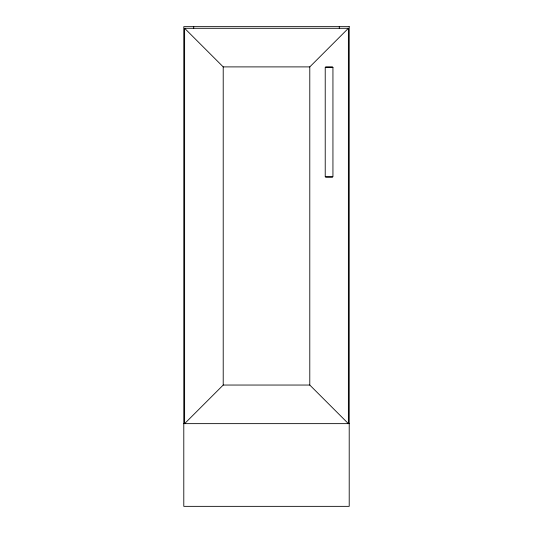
<?xml version="1.0" encoding="UTF-8"?>
<svg xmlns="http://www.w3.org/2000/svg" width="533" height="533" viewBox="0 0 533 533"><rect width="100%" height="100%" fill="white"/><g stroke="black" fill="none" stroke-linecap="round" stroke-linejoin="round"><path stroke-width="0.8" d="M348.382 28.302L348.382 423.642L309.786 385.046L309.786 66.898L348.382 28.302L184.618 28.302L184.618 423.642L223.214 385.046L223.214 66.898L184.618 28.302M223.214 66.898L309.786 66.898M325.663 66.898L332.505 66.898M325.663 177.176L332.505 177.176M223.214 385.046L309.786 385.046M183.792 423.642L349.208 423.642M339.281 26.65L339.281 28.316M193.719 26.65L193.719 28.316M349.208 26.65L183.792 26.65L183.792 506.35L349.208 506.35L349.208 26.65M332.938 67.338L325.223 67.338L325.223 176.736L332.938 176.736L332.938 67.338"/></g></svg>
